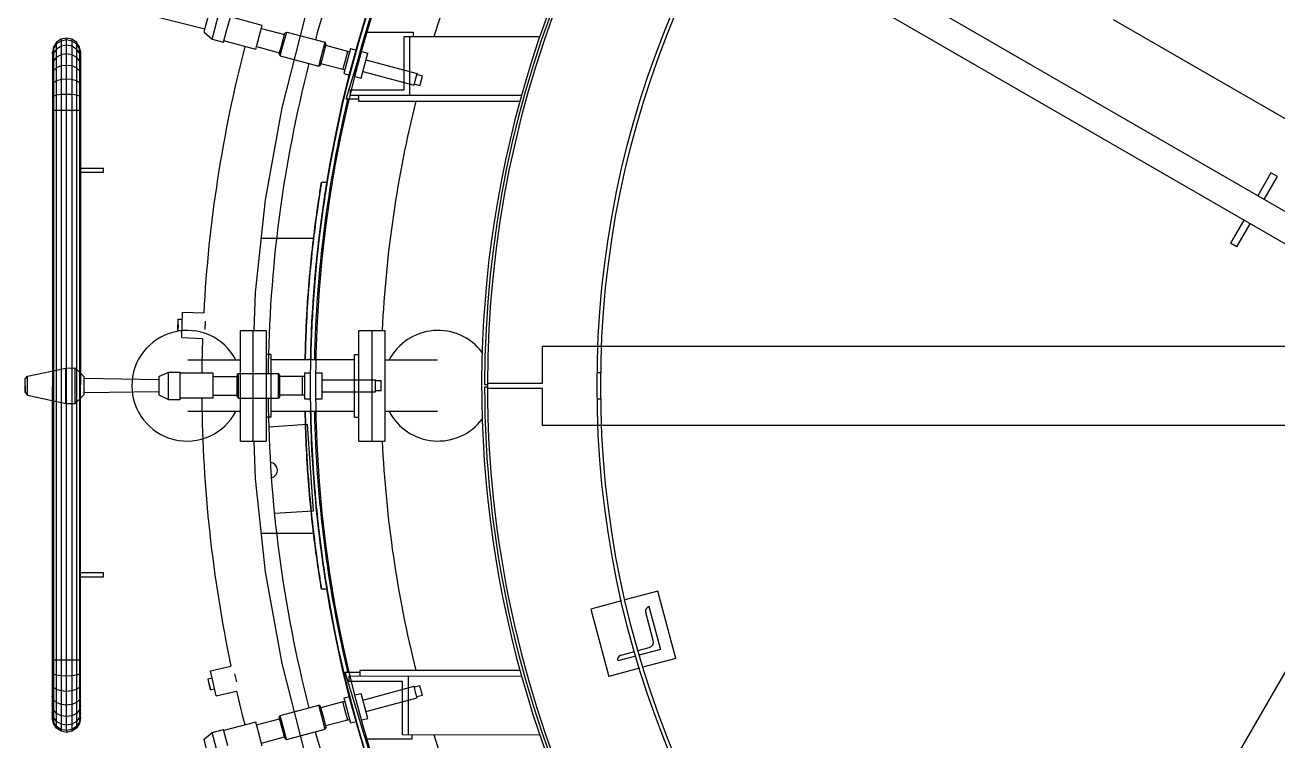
# Model space of a CAD drawing. Header units: metres. Extents: x 0 to 63075, y 0 to 44550.
# Drawn here: x 50992.1 to 51316.1, y 40279 to 40464.1 of the extents above; entities that cross this region are included whole.
import ezdxf

# ---------------------------------------------------------------- set-up
doc = ezdxf.new("R2010")
doc.units = ezdxf.units.M
doc.header["$LTSCALE"] = 75
for name, color, linetype in [('GSB', 7, 'Continuous'), ('ML6', 1, 'Continuous'), ('SL1', 8, 'Continuous')]:
    doc.layers.add(name, color=color, linetype=linetype)

# ---------------------------------------------------------------- blocks, each defined once
blk = doc.blocks.new('A$C6bae614f')
at = {"layer": 'SL1'}
for p, q in [((356122.6, 43825.8), (354953.7, 44500.7)), ((356098.5, 43783.9), (354929.5, 44458.9)), ((354038.6, 44269.1), (353914.3, 44300.2)), ((354040.3, 44275.3), (354045.4, 44294.3)), ((354055.9, 44269.2), (354063.5, 44297.4)), ((354075.5, 44263.9), (354083.1, 44292.1)), ((354137.5, 44275.3), (354082.6, 44290.2)), ((354171.8, 44133.2), (354211.5, 44288.8)), ((355602.9, 44285.6), (356053.3, 44025.6)), ((354037.2, 44263.7), (354040.3, 44275.3)), ((354037.2, 44263.7), (354051.3, 44251.9)), ((354051.3, 44251.9), (354055.9, 44269.2)), ((354070.9, 44246.7), (354075.5, 44263.9)), ((354130.6, 44249.7), (354137.5, 44275.3)), ((354136.2, 44270.3), (354175.8, 44259.7)), ((354170.4, 44239.7), (354176.3, 44261.9)), ((354172.6, 44238.4), (354179.5, 44264)), ((354176.3, 44261.9), (354179.5, 44264)), ((354179.5, 44264), (354245.9, 44246.3)), ((354282.2, 44148.6), (354317.2, 44263.6)), ((354317.2, 44263.6), (354397.2, 44263.6)), ((354381.7, 44164.2), (354381.7, 44256.2)), ((354381.7, 44256.2), (354615.5, 44256.2)), ((354391.2, 44256.2), (354391.2, 44154.6)), ((354397.2, 44263.6), (354397.2, 44256.2)), ((353777.8, 44238.4), (353776, 44229.1)), ((353777.8, 44235.7), (353776, 44226.6)), ((353783.1, 44246.3), (353777.8, 44238.4)), ((353783.1, 44243.4), (353777.8, 44235.7)), ((353777.8, 44238.4), (353777.8, 43073.2)), ((353783.1, 44234.7), (353777.8, 44227.6)), ((353791, 44251.6), (353783.1, 44246.3)), ((353791, 44248.5), (353783.1, 44243.4)), ((353783.1, 43068.2), (353783.1, 44246.3)), ((353791, 44239.5), (353783.1, 44234.7)), ((353800.4, 44253.5), (353791, 44251.6)), ((353791, 44251.6), (353791, 43060)), ((353800.4, 44250.3), (353791, 44248.5)), ((353800.4, 44241.1), (353791, 44239.5)), ((353800.3, 43061.2), (353800.4, 44253.5)), ((353809.7, 44251.6), (353800.4, 44253.5)), ((353809.7, 44248.5), (353800.4, 44250.3)), ((353809.7, 44239.5), (353800.4, 44241.1)), ((353817.6, 44246.3), (353809.7, 44251.6)), ((353809.7, 44251.6), (353809.7, 43060)), ((353817.6, 44243.4), (353809.7, 44248.5)), ((353817.6, 44234.7), (353809.7, 44239.5)), ((353822.9, 44238.4), (353817.6, 44246.3)), ((353817.6, 44246.3), (353817.6, 43065.2)), ((353822.9, 44235.7), (353817.6, 44243.4)), ((353822.9, 44227.6), (353817.6, 44234.7)), ((353824.8, 44229.1), (353822.9, 44238.4)), ((353822.9, 44235.7), (353822.9, 44238.4)), ((353824.8, 44226.6), (353822.9, 44235.7)), ((353822.9, 44227.6), (353822.9, 44235.7)), ((354051.3, 44251.9), (354070.9, 44246.7)), ((354126.4, 44234.1), (354071.4, 44248.6)), ((354126.4, 44234.1), (354130.6, 44249.7)), ((354127.8, 44239), (354130.9, 44250.9)), ((354127.8, 44239), (354167.4, 44228.4)), ((354166.8, 44226.2), (354170.4, 44239.7)), ((354168.4, 44222.8), (354172.6, 44238.4)), ((354239, 44220.7), (354245.9, 44246.3)), ((354241.6, 44220.7), (354247.5, 44242.9)), ((354247.5, 44242.9), (354245.9, 44246.3)), ((354284.8, 44230.5), (354246.9, 44240.7)), ((354289.7, 44235.4), (354278.2, 44192.5)), ((354289.7, 44235.4), (354299.5, 44232.8)), ((353776, 44226.6), (353775.9, 43082.5)), ((353776, 44226.6), (353776, 44229.1)), ((353777.8, 44227.6), (353776, 44219.2)), ((353777.8, 44214.6), (353776, 44207.3)), ((353783.1, 44220.7), (353777.8, 44214.6)), ((353791, 44224.9), (353783.1, 44220.7)), ((353800.4, 44226.3), (353791, 44224.9)), ((353809.7, 44224.9), (353800.4, 44226.3)), ((353817.6, 44220.7), (353809.7, 44224.9)), ((353822.9, 44214.6), (353817.6, 44220.7)), ((353822.9, 44227.6), (353822.9, 43073.2)), ((353824.8, 44219.2), (353822.9, 44227.6)), ((353824.8, 44207.3), (353822.9, 44214.6)), ((353824.7, 43082.5), (353824.8, 44229.1)), ((354166.8, 44226.2), (354168.4, 44222.8)), ((354168.4, 44222.8), (354234.8, 44205)), ((354234.8, 44205), (354239, 44220.7)), ((354237.9, 44207.1), (354241.6, 44220.7)), ((354279.6, 44211.1), (354284.8, 44230.5)), ((354288.1, 44229.4), (354284.8, 44230.5)), ((354307.7, 44184.6), (354319.2, 44227.5)), ((354308.7, 44230.4), (354319.2, 44227.5)), ((354316.1, 44216), (354404.3, 44192.4)), ((353777.8, 44197.2), (353776, 44191.4)), ((353783.1, 44202.2), (353777.8, 44197.2)), ((353791, 44205.5), (353783.1, 44202.2)), ((353800.4, 44206.6), (353791, 44205.5)), ((353809.7, 44205.5), (353800.4, 44206.6)), ((353817.6, 44202.2), (353809.7, 44205.5)), ((353822.9, 44197.2), (353817.6, 44202.2)), ((353824.8, 44191.4), (353822.9, 44197.2)), ((354237.9, 44207.1), (354234.8, 44205)), ((354276.4, 44199.2), (354238.5, 44209.3)), ((354276.4, 44199.2), (354279.6, 44211.1)), ((354279.8, 44198.5), (354276.4, 44199.2)), ((354278.2, 44192.5), (354288, 44189.8)), ((354310.8, 44196.1), (354399, 44172.4)), ((354401, 44180), (354404.3, 44192.4)), ((354413.5, 44188), (354403.9, 44190.7)), ((353777.8, 44176.5), (353776, 44172.5)), ((353783.1, 44179.9), (353777.8, 44176.5)), ((353791, 44182.2), (353783.1, 44179.9)), ((353800.4, 44183), (353791, 44182.2)), ((353809.7, 44182.2), (353800.4, 44183)), ((353817.6, 44179.9), (353809.7, 44182.2)), ((353822.9, 44176.5), (353817.6, 44179.9)), ((353824.8, 44172.5), (353822.9, 44176.5)), ((354297.1, 44187.4), (354307.7, 44184.6)), ((354399, 44172.4), (354401, 44180)), ((354409.1, 44171.6), (354399.4, 44174.1)), ((354409.1, 44171.6), (354410.8, 44177.8)), ((354410.8, 44177.8), (354413.5, 44188)), ((353777.8, 44153.4), (353776, 44151.3)), ((353783.1, 44155.2), (353777.8, 44153.4)), ((353791, 44156.3), (353783.1, 44155.2)), ((353800.4, 44156.7), (353791, 44156.3)), ((353809.7, 44156.3), (353800.4, 44156.7)), ((353817.6, 44155.2), (353809.7, 44156.3)), ((353822.9, 44153.4), (353817.6, 44155.2)), ((353824.8, 44151.3), (353822.9, 44153.4)), ((354303.1, 44148.6), (354282.2, 44148.6)), ((354289.6, 44154.6), (354289.6, 44164.2)), ((354289.6, 44164.2), (354381.7, 44164.2)), ((354583.9, 44154.6), (354289.6, 44154.6)), ((354303.1, 44154.6), (354303.1, 44145.1)), ((353824.8, 44129.1), (353776, 44129.1)), ((354143.3, 43975.1), (354171.8, 44133.2)), ((354303.1, 44145.1), (354581.3, 44145.1)), ((353863.9, 44029.1), (353824.8, 44029.1)), ((353824.8, 44022.7), (353863.9, 44022.7)), ((353863.9, 44022.7), (353863.9, 44029.1)), ((355874.7, 44021.8), (355851.8, 43982.1)), ((355885.7, 44015.5), (355874.7, 44021.8)), ((354249, 44004.9), (354239.4, 44004.9)), ((355862.8, 43975.8), (355885.7, 44015.5)), ((354126.1, 43815.4), (354143.3, 43975.1)), ((355827.7, 43940.3), (355804.7, 43900.6)), ((355815.7, 43894.2), (355838.7, 43933.9)), ((354235.5, 43909.9), (354235.5, 43909.9)), ((354136.2, 43908.9), (354225.8, 43908.9)), ((355815.7, 43894.2), (355804.7, 43900.6)), ((354123.8, 43750.2), (354126.1, 43815.4)), ((353998.7, 43737.7), (354000.2, 43781.7)), ((354000.2, 43781.7), (354036.6, 43780.4)), ((353992.1, 43750.3), (353992.8, 43769.6)), ((353992.4, 43760), (353992.1, 43750.3)), ((353992.4, 43760), (353992.8, 43769.6)), ((353992.8, 43769.6), (353999.8, 43769.4)), ((354039.2, 43751.7), (354039.7, 43766)), ((353992.1, 43750.3), (353999.1, 43750)), ((353998.7, 43737.7), (354034.6, 43736.5)), ((354099.7, 43559.7), (354099.7, 43750.2)), ((354099.7, 43750.2), (354144.4, 43750.2)), ((354122, 43559.7), (354122, 43750.2)), ((354144.4, 43750.2), (354144.4, 43559.7)), ((354304, 43750.1), (354348.7, 43750.1)), ((354304, 43559.6), (354304, 43750.1)), ((354326.3, 43750.1), (354326.3, 43559.6)), ((354348.7, 43750.1), (354348.7, 43559.6)), ((354620.3, 43723.1), (356078.2, 43723.1)), ((354620.3, 43659.6), (354620.3, 43723.1)), ((354009.4, 43699.4), (354099.7, 43699.4)), ((354152.2, 43708.9), (354144.4, 43708.9)), ((354152.2, 43708.9), (354152.2, 43601)), ((354296.2, 43699.3), (354152.2, 43699.4)), ((354296.2, 43600.9), (354296.2, 43708.8)), ((354296.2, 43708.8), (354304, 43708.8)), ((354348.7, 43699.3), (354439, 43699.3)), ((353733.3, 43671.2), (353799.2, 43685.4)), ((353799.2, 43685.4), (353815, 43685.5)), ((353799.2, 43647.5), (353799.2, 43685.4)), ((353815, 43647.5), (353815, 43685.5)), ((353831, 43670), (353815, 43685.5)), ((353959.1, 43670.7), (353975.8, 43678.4)), ((353975.8, 43649.2), (353975.8, 43678.4)), ((353975.8, 43678.4), (353996.1, 43678.4)), ((353996.1, 43649.2), (353996.1, 43678.4)), ((354053, 43676.3), (353996.1, 43676.4)), ((354053, 43649.7), (354053, 43676.3)), ((354094, 43673.4), (354096.5, 43676.2)), ((354094, 43650.4), (354094, 43673.4)), ((354096.5, 43649.7), (354096.5, 43676.2)), ((354096.5, 43676.2), (354165.2, 43676.2)), ((354165.2, 43649.7), (354165.2, 43676.2)), ((354167.6, 43673.4), (354165.2, 43676.2)), ((354167.6, 43650.4), (354167.6, 43673.4)), ((354210.3, 43677.1), (354210.3, 43632.6)), ((354210.3, 43677.1), (354220.5, 43677.1)), ((354230, 43677.1), (354240.8, 43677.1)), ((354240.8, 43632.6), (354240.8, 43677.1)), ((354720.5, 43677.4), (354714.1, 43677.4)), ((353729, 43654.9), (353729.3, 43666.6)), ((353729, 43654.9), (353729.3, 43643.2)), ((353729.3, 43666.6), (353733.3, 43671.2)), ((353729.3, 43652.1), (353729.3, 43666.6)), ((353729.3, 43643.2), (353729.3, 43652.1)), ((353733.3, 43651), (353733.3, 43671.2)), ((353733.3, 43638.6), (353733.3, 43651)), ((353831, 43651.3), (353831, 43670)), ((353959.1, 43665.1), (353831, 43667.2)), ((353831, 43639.8), (353831, 43651.3)), ((353959.1, 43670.7), (353959.1, 43651.1)), ((353959.1, 43651.1), (353959.1, 43639.1)), ((354053, 43671.1), (354094, 43671.1)), ((354053, 43633.6), (354053, 43651)), ((354206.8, 43671.1), (354167.6, 43671.1)), ((354206.8, 43651), (354206.8, 43671.1)), ((354210.3, 43670.9), (354206.8, 43671.1)), ((354206.8, 43638.7), (354206.8, 43651)), ((354240.8, 43665.2), (354332.2, 43665.2)), ((354332.2, 43652.4), (354332.2, 43665.2)), ((354342.2, 43663.4), (354332.2, 43663.5)), ((354332.2, 43644.6), (354332.2, 43652.4)), ((354342.2, 43652.8), (354342.2, 43663.4)), ((354342.2, 43646.4), (354342.2, 43652.8)), ((354520.3, 43657.3), (354525.1, 43657.3)), ((354525.1, 43652.5), (354520.3, 43652.5)), ((354525.1, 43659.6), (354525.1, 43650.1)), ((354525.1, 43659.6), (354620.3, 43659.6)), ((353729.3, 43643.2), (353733.3, 43638.6)), ((353733.3, 43638.6), (353799.2, 43624.4)), ((353799.2, 43624.4), (353799.2, 43647.5)), ((353815, 43624.4), (353815, 43647.5)), ((353831, 43639.8), (353815, 43624.4)), ((353959.1, 43644.7), (353831, 43642.6)), ((353959.1, 43639.1), (353975.8, 43631.4)), ((353975.8, 43631.4), (353975.8, 43649.2)), ((353975.8, 43631.4), (353996.1, 43631.4)), ((353996.1, 43631.4), (353996.1, 43649.2)), ((354053, 43633.6), (353996.1, 43633.4)), ((354053, 43638.7), (354094, 43638.7)), ((354094, 43636.4), (354094, 43650.4)), ((354094, 43636.4), (354096.5, 43633.6)), ((354096.5, 43633.6), (354096.5, 43649.7)), ((354096.5, 43633.6), (354165.2, 43633.6)), ((354165.2, 43633.6), (354165.2, 43649.7)), ((354167.6, 43636.4), (354165.2, 43633.6)), ((354167.6, 43636.4), (354167.6, 43650.4)), ((354206.8, 43638.7), (354167.6, 43638.7)), ((354210.3, 43638.9), (354206.8, 43638.7)), ((354210.3, 43632.6), (354220.5, 43632.6)), ((354230, 43632.6), (354240.8, 43632.6)), ((354240.8, 43644.6), (354332.2, 43644.6)), ((354342.2, 43646.4), (354332.2, 43646.3)), ((354620.3, 43650.1), (354525.1, 43650.1)), ((354620.3, 43586.6), (354620.3, 43650.1)), ((354714.1, 43632.4), (354720.5, 43632.4)), ((353799.2, 43624.4), (353815, 43624.4)), ((354099.7, 43610.5), (354009.4, 43610.5)), ((354296.2, 43610.4), (354152.2, 43610.5)), ((354439, 43610.4), (354348.7, 43610.4)), ((354152.2, 43601), (354144.4, 43601)), ((354148.6, 43584.4), (354215, 43588.8)), ((354215, 43588.8), (354224.9, 43439.1)), ((354296.2, 43600.9), (354304, 43600.9)), ((356078.2, 43586.6), (354620.3, 43586.6)), ((354099.7, 43559.7), (354144.4, 43559.7)), ((354126.1, 43494.4), (354123.8, 43559.7)), ((354304, 43559.6), (354348.7, 43559.6)), ((354143.3, 43334.7), (354126.1, 43494.4)), ((354224.9, 43439.1), (354158.4, 43434.8)), ((354136.1, 43400.9), (354225.8, 43400.9)), ((354235.5, 43399.9), (354235.5, 43399.9)), ((353863.9, 43332.5), (353824.8, 43332.5)), ((353863.9, 43326.1), (353863.9, 43332.5)), ((354171.8, 43176.6), (354143.3, 43334.7)), ((355999.2, 43335.8), (355409.1, 42313.8)), ((353824.8, 43326.1), (353863.9, 43326.1)), ((354249, 43304.9), (354239.4, 43304.9)), ((354755.9, 43284.4), (354703.1, 43270.3)), ((354819, 43301.3), (354762.1, 43286.1)), ((354850, 43185.4), (354819, 43301.3)), ((354703.1, 43270.3), (354734.1, 43154.3)), ((354810.8, 43216.2), (354797.8, 43264.7)), ((354803.5, 43274.5), (354823.2, 43200.9)), ((354784.6, 43198.8), (354803.8, 43204)), ((354823.2, 43200.9), (354786.8, 43191.1)), ((353822.9, 43182.5), (353775.9, 43182.5)), ((353824.7, 43182.5), (353822.9, 43182.5)), ((354211.5, 43021), (354171.8, 43176.6)), ((354780.7, 43189.5), (354749.6, 43181.2)), ((354755.3, 43191), (354778.5, 43197.2)), ((354850, 43185.4), (354793.1, 43170.2)), ((353777.8, 43158.2), (353775.9, 43160.2)), ((353783.1, 43156.4), (353777.8, 43158.2)), ((353791, 43155.2), (353783.1, 43156.4)), ((353800.3, 43154.8), (353791, 43155.2)), ((353809.7, 43155.2), (353800.3, 43154.8)), ((353817.6, 43156.4), (353809.7, 43155.2)), ((353822.9, 43158.2), (353817.6, 43156.4)), ((353824.7, 43160.2), (353822.9, 43158.2)), ((354048.1, 43163.9), (354083.6, 43172.1)), ((354058, 43121.1), (354048.1, 43163.9)), ((354093.6, 43145), (354090.3, 43159)), ((354315, 43046.5), (354280, 43161.5)), ((354280, 43161.5), (354305.3, 43161.5)), ((354287.1, 43155.2), (354583.9, 43155.1)), ((354287.1, 43145.6), (354287.1, 43155.2)), ((354305.3, 43164.7), (354305.3, 43155.2)), ((354581.3, 43164.7), (354305.3, 43164.7)), ((354388.7, 43155.2), (354388.7, 43053.6)), ((354787, 43168.5), (354734.1, 43154.3)), ((353777.8, 43135.1), (353775.9, 43139.1)), ((353783.1, 43131.6), (353777.8, 43135.1)), ((353822.9, 43135.1), (353817.6, 43131.6)), ((353822.9, 43135.1), (353824.7, 43139.1)), ((354044.1, 43150.4), (354050.9, 43151.9)), ((354048.5, 43131.5), (354044.1, 43150.4)), ((354046.2, 43140.9), (354044.1, 43150.4)), ((354046.2, 43140.9), (354048.5, 43131.5)), ((354048.5, 43131.5), (354055.3, 43133.1)), ((354379.2, 43145.6), (354287.1, 43145.6)), ((354310.7, 43113.7), (354398.9, 43137.4)), ((354379.2, 43053.6), (354379.2, 43145.6)), ((354402.2, 43125), (354398.9, 43137.4)), ((354409.1, 43138.1), (354399.4, 43135.6)), ((354411.8, 43128), (354409.1, 43138.1)), ((353777.8, 43114.3), (353775.9, 43120.1)), ((353783.1, 43109.4), (353777.8, 43114.3)), ((353791, 43129.3), (353783.1, 43131.6)), ((353800.3, 43128.5), (353791, 43129.3)), ((353809.7, 43129.3), (353800.3, 43128.5)), ((353817.6, 43131.6), (353809.7, 43129.3)), ((353822.9, 43114.3), (353817.6, 43109.4)), ((353822.9, 43126), (353824.7, 43120.1)), ((353824.7, 43120.1), (353822.9, 43114.3)), ((354058, 43121.1), (354093.1, 43129.2)), ((354278.2, 43117.3), (354287.9, 43120)), ((354278.2, 43117.3), (354289.7, 43074.4)), ((354297.1, 43122.4), (354307.6, 43125.2)), ((354319.1, 43082.2), (354307.6, 43125.2)), ((354316.1, 43093.8), (354404.3, 43117.4)), ((354404.3, 43117.4), (354402.2, 43125)), ((354413.5, 43121.8), (354403.8, 43119.1)), ((354413.5, 43121.8), (354411.8, 43128)), ((353777.8, 43097), (353775.9, 43104.3)), ((353777.8, 43084), (353775.9, 43092.4)), ((353783.1, 43090.8), (353777.8, 43097)), ((353791, 43106.1), (353783.1, 43109.4)), ((353791, 43086.7), (353783.1, 43090.8)), ((353800.3, 43104.9), (353791, 43106.1)), ((353809.7, 43106.1), (353800.3, 43104.9)), ((353817.6, 43109.4), (353809.7, 43106.1)), ((353817.6, 43090.8), (353809.7, 43086.7)), ((353822.9, 43097), (353817.6, 43090.8)), ((353824.7, 43104.3), (353822.9, 43097)), ((353824.7, 43092.4), (353822.9, 43084)), ((354168.4, 43087), (354234.8, 43104.8)), ((354241.6, 43079.2), (354234.8, 43104.8)), ((354237.9, 43102.7), (354234.8, 43104.8)), ((354243.8, 43080.5), (354237.9, 43102.7)), ((354276.4, 43110.6), (354238.5, 43100.5)), ((354279.8, 43111.3), (354276.4, 43110.6)), ((354281.6, 43091.2), (354276.4, 43110.6)), ((354284.7, 43079.3), (354281.6, 43091.2)), ((353777.8, 43075.9), (353775.9, 43085)), ((353777.8, 43073.2), (353775.9, 43082.5)), ((353783.1, 43076.9), (353777.8, 43084)), ((353783.1, 43068.2), (353777.8, 43075.9)), ((353783.1, 43065.2), (353777.8, 43073.2)), ((353791, 43072.1), (353783.1, 43076.9)), ((353800.3, 43085.2), (353791, 43086.7)), ((353800.3, 43070.4), (353791, 43072.1)), ((353809.7, 43086.7), (353800.3, 43085.2)), ((353809.7, 43072.1), (353800.3, 43070.4)), ((353817.6, 43076.9), (353809.7, 43072.1)), ((353822.9, 43084), (353817.6, 43076.9)), ((353822.9, 43075.9), (353817.6, 43068.2)), ((353822.9, 43073.2), (353817.6, 43065.2)), ((353824.7, 43085), (353822.9, 43075.9)), ((353824.7, 43082.5), (353822.9, 43073.2)), ((354126.4, 43075.7), (354071.4, 43061.2)), ((354133.3, 43050.1), (354126.4, 43075.7)), ((354127.7, 43070.8), (354167.3, 43081.4)), ((354166.7, 43083.6), (354168.4, 43087)), ((354172.7, 43061.4), (354166.7, 43083.6)), ((354175.3, 43061.4), (354168.4, 43087)), ((354245.8, 43063.5), (354241.6, 43079.2)), ((354247.5, 43066.9), (354243.8, 43080.5)), ((354284.7, 43079.3), (354246.9, 43069.1)), ((354288.1, 43080.4), (354284.7, 43079.3)), ((354289.7, 43074.4), (354299.5, 43077)), ((354308.6, 43079.4), (354319.1, 43082.2)), ((353791, 43063), (353783.1, 43068.2)), ((353783.1, 43068.2), (353783.1, 43065.2)), ((353791, 43060), (353783.1, 43065.2)), ((353800.3, 43061.2), (353791, 43063)), ((353800.3, 43058.1), (353791, 43060)), ((353809.7, 43063), (353800.3, 43061.2)), ((353800.3, 43061.2), (353800.3, 43058.1)), ((353809.7, 43060), (353800.3, 43058.1)), ((353817.6, 43068.2), (353809.7, 43063)), ((353817.6, 43065.2), (353809.7, 43060)), ((354037.2, 43046.1), (354051.2, 43057.9)), ((354051.2, 43057.9), (354070.9, 43063.1)), ((354058.8, 43029.6), (354051.2, 43057.9)), ((354078.4, 43034.9), (354070.9, 43063.1)), ((354137.4, 43034.5), (354132.9, 43051.3)), ((354136.1, 43039.5), (354175.7, 43050.1)), ((354176.3, 43047.9), (354172.7, 43061.4)), ((354179.4, 43045.8), (354175.3, 43061.4)), ((354176.3, 43047.9), (354179.4, 43045.8)), ((354179.4, 43045.8), (354245.8, 43063.5)), ((354247.5, 43066.9), (354245.8, 43063.5)), ((354615.5, 43053.5), (354379.2, 43053.6)), ((354395, 43053.6), (354395, 43046.5)), ((354042.2, 43027.1), (354037.2, 43046.1)), ((354395, 43046.5), (354315, 43046.5))]:
    blk.add_line(p, q, dxfattribs=at)
for radius in [2150, 2140.5, 1656.3, 1650]:
    blk.add_circle((356370.3, 43654.8), radius, dxfattribs=at)
for centre, radius, start, end in [((356370.3, 43654.8), 2150, 350.9962, 178.8135), ((356370.3, 43654.8), 2143.5, 76.4192, 165.5738), ((356370.3, 43654.8), 2028.5, 107.5242, 162.754), ((356370.3, 43654.8), 1855, 312.7636, 227.9089), ((356370.3, 43654.8), 1850, 90.0718, 179.9244), ((356370.3, 43654.8), 1845.2, 90.072, 179.9242), ((356370.3, 43654.8), 2222.8, 159.4626, 164.448), ((356370.3, 43654.8), 2337.1, 165.5228, 176.9194), ((356370.3, 43654.8), 2222.8, 165.5482, 179.448), ((356370.3, 43654.8), 2143.5, 166.6809, 178.8099), ((356370.3, 43654.8), 2028.5, 166.0134, 177.3068), ((356326.6, 43659.3), 2106, 173.455, 173.8659), ((354008, 43654.9), 95.2, 27.8163, 332.18), ((354440.3, 43654.9), 95.2, 37.1746, 152.18), ((356370.3, 43654.8), 2337.1, 177.9981, 179.4734), ((356370.3, 43654.8), 1850, 180.0718, 228.0807), ((356370.3, 43654.8), 1845.2, 180.072, 228.2456), ((356370.3, 43654.8), 2337.1, 180.5228, 191.9194), ((356370.3, 43654.8), 2222.8, 180.5482, 194.448), ((356370.3, 43654.8), 2150, 181.1828, 219.8108), ((356373.8, 43654.6), 2153.5, 181.1739, 182.0069), ((356370.3, 43654.8), 2143.5, 181.1864, 193.3057), ((354440.3, 43654.9), 95.2, 207.8163, 322.8217), ((356370.3, 43654.8), 2028.5, 182.6895, 193.9828), ((354150.1, 43509.4), 13.5, 283.0872, 84.409), ((355580, 43527.7), 1349.5, 189.2287, 189.5035), ((354805.6, 43266.8), 8, 104.9981, 194.9981), ((354801.2, 43213.6), 10, 284.9981, 14.9981), ((354757.3, 43183.2), 8, 104.9981, 194.9981), ((356370.3, 43654.8), 2337.1, 192.9981, 194.4734), ((356370.3, 43654.8), 2222.8, 195.5482, 209.448), ((356370.3, 43654.8), 2143.5, 196.3021, 219.9557), ((356370.3, 43654.8), 2028.5, 197.2423, 222.7348)]:
    blk.add_arc(centre, radius, start, end, dxfattribs=at)
for points, knots in [([(354238.1, 43997.1), (354238.8, 44001.1), (354239.2, 44003.6), (354239.3, 44004.5), (354239.4, 44004.8), (354239.4, 44004.9), (354239.4, 44004.9), (354239.5, 44005.4), (354238, 43996.5), (354235.3, 43978.7), (354233.9, 43969.8), (354232.3, 43958.7), (354230.5, 43945.8), (354228.8, 43932.9), (354226.9, 43918.1), (354225.1, 43902.4), (354222.4, 43879.3), (354219.6, 43851.3), (354217.2, 43820.6), (354215.6, 43800.1), (354214.2, 43778.4), (354213.2, 43756.1), (354212.3, 43737.4), (354211.7, 43718.3), (354211.3, 43699.3)], [0.1495705, 0.1495705, 0.1495705, 0.1495705, 0.1827785, 0.1827785, 0.1827785, 0.192816, 0.192816, 0.192816, 0.2702472, 0.2702472, 0.2702472, 0.3089628, 0.3089628, 0.3089628, 0.3476784, 0.3476784, 0.3476784, 0.404803, 0.404803, 0.404803, 0.442886, 0.442886, 0.442886, 0.474831, 0.474831, 0.474831, 0.474831]), ([(354211.3, 43699.3), (354211.7, 43718.3), (354212.3, 43737.4), (354213.2, 43756.1), (354214.5, 43784), (354216.3, 43811), (354218.4, 43835.7), (354220.1, 43855.6), (354221.9, 43873.9), (354223.7, 43890.3), (354224.2, 43894.4), (354224.6, 43898.4), (354225.1, 43902.3), (354227.8, 43926.1), (354230.7, 43947.3), (354233.1, 43963.8), (354235.1, 43977.5), (354236.7, 43988), (354237.8, 43994.9), (354238.7, 44000.3), (354239.2, 44003.5), (354239.3, 44004.5), (354239.4, 44004.8), (354239.4, 44004.9), (354239.4, 44004.9), (354239.5, 44005.1), (354239, 44002.5), (354238.2, 43997.2)], [0.5252527, 0.5252527, 0.5252527, 0.5252527, 0.5571563, 0.5571563, 0.5571563, 0.604762, 0.604762, 0.604762, 0.6428465, 0.6428465, 0.6428465, 0.6523676, 0.6523676, 0.6523676, 0.7104433, 0.7104433, 0.7104433, 0.7588397, 0.7588397, 0.7588397, 0.7975568, 0.7975568, 0.7975568, 0.8072361, 0.8072361, 0.8072361, 0.8504878, 0.8504878, 0.8504878, 0.8504878]), ([(354249, 44004.9), (354249.2, 44005.4), (354247.6, 43996.5), (354244.9, 43978.7), (354243.5, 43969.8), (354241.9, 43958.7), (354240.1, 43945.8), (354238.4, 43932.9), (354236.5, 43918.1), (354234.6, 43902.4), (354231.9, 43879.3), (354229.1, 43851.3), (354226.7, 43820.6), (354225.1, 43800.1), (354223.7, 43778.4), (354222.7, 43756.1), (354221.8, 43737.4), (354221.2, 43718.3), (354220.8, 43699.3)], [0.1942602, 0.1942602, 0.1942602, 0.1942602, 0.2713351, 0.2713351, 0.2713351, 0.3098671, 0.3098671, 0.3098671, 0.3483992, 0.3483992, 0.3483992, 0.4052538, 0.4052538, 0.4052538, 0.4431569, 0.4431569, 0.4431569, 0.4749507, 0.4749507, 0.4749507, 0.4749507]), ([(354235.5, 43909.9), (354237.9, 43929.9), (354240.3, 43947.7), (354242.4, 43962.2), (354244.1, 43973.5), (354245.5, 43982.8), (354246.6, 43989.6), (354247, 43992.2), (354247.3, 43994.5), (354247.7, 43996.4)], [0.0430691, 0.0430691, 0.0430691, 0.0430691, 0.0943598, 0.0943598, 0.0943598, 0.1343243, 0.1343243, 0.1343243, 0.1492904, 0.1492904, 0.1492904, 0.1492904]), ([(354246.7, 43990.7), (354246.2, 43987), (354245.5, 43982.6), (354244.7, 43977.6), (354243.3, 43968.4), (354241.6, 43957), (354239.8, 43943.8), (354238.4, 43933.5), (354237, 43922.1), (354235.5, 43909.9)], [0.86365716, 0.86365716, 0.86365716, 0.86365716, 0.88570976, 0.88570976, 0.88570976, 0.92567558, 0.92567558, 0.92567558, 0.9570304, 0.9570304, 0.9570304, 0.9570304]), ([(354220.8, 43699.3), (354221.2, 43718.3), (354221.8, 43737.4), (354222.7, 43756.1), (354224, 43784), (354225.9, 43811), (354228, 43835.7), (354229.6, 43855.6), (354231.5, 43873.9), (354233.3, 43890.3), (354233.7, 43894.4), (354234.2, 43898.4), (354234.6, 43902.3), (354235.4, 43909), (354236.2, 43915.4), (354237, 43921.6)], [0.5251318, 0.5251318, 0.5251318, 0.5251318, 0.5568841, 0.5568841, 0.5568841, 0.6042645, 0.6042645, 0.6042645, 0.6421689, 0.6421689, 0.6421689, 0.651645, 0.651645, 0.651645, 0.6677782, 0.6677782, 0.6677782, 0.6677782]), ([(354229.9, 43857.9), (354229.3, 43850.6), (354228.6, 43842.8), (354227.9, 43834.6), (354226.4, 43817.7), (354225, 43797.5), (354223.7, 43775.2), (354222.9, 43760.3), (354222.1, 43744.5), (354221.6, 43728.3), (354221.3, 43718.8), (354221, 43709.1), (354220.8, 43699.3)], [162.031836, 162.031836, 162.031836, 162.031836, 197.059291, 197.059291, 197.059291, 268.952645, 268.952645, 268.952645, 316.881547, 316.881547, 316.881547, 345.189393, 345.189393, 345.189393, 345.189393]), ([(354221.7, 43730.2), (354221.9, 43737.5), (354222.2, 43744.8), (354222.5, 43751.8), (354223.2, 43767.4), (354224.1, 43782.4), (354225, 43796.2), (354225.9, 43810), (354226.9, 43822.6), (354227.8, 43833.9), (354228.4, 43841.2), (354229, 43848.2), (354229.7, 43854.7)], [-1098.506815, -1098.506815, -1098.506815, -1098.506815, -1076.824016, -1076.824016, -1076.824016, -1029.083216, -1029.083216, -1029.083216, -981.342415, -981.342415, -981.342415, -950.193996, -950.193996, -950.193996, -950.193996]), ([(354211.3, 43610.4), (354211.7, 43591.5), (354212.3, 43572.4), (354213.2, 43553.7), (354214.5, 43525.8), (354216.3, 43498.8), (354218.4, 43474.1), (354220.1, 43454.2), (354221.9, 43435.9), (354223.7, 43419.5), (354224.2, 43415.4), (354224.6, 43411.4), (354225.1, 43407.5), (354227.8, 43383.6), (354230.7, 43362.5), (354233.1, 43346), (354235, 43332.3), (354236.7, 43321.8), (354237.8, 43314.9), (354238.6, 43309.5), (354239.2, 43306.3), (354239.3, 43305.2), (354239.4, 43305), (354239.4, 43304.8), (354239.4, 43304.8), (354239.4, 43304.8), (354239.1, 43306.7), (354238.5, 43310.5)], [0.5252327, 0.5252327, 0.5252327, 0.5252327, 0.5571351, 0.5571351, 0.5571351, 0.6047389, 0.6047389, 0.6047389, 0.6428219, 0.6428219, 0.6428219, 0.6523427, 0.6523427, 0.6523427, 0.7104161, 0.7104161, 0.7104161, 0.7588106, 0.7588106, 0.7588106, 0.7975262, 0.7975262, 0.7975262, 0.8072051, 0.8072051, 0.8072051, 0.8438551, 0.8438551, 0.8438551, 0.8438551]), ([(354238.5, 43310.5), (354238.9, 43307.7), (354239.2, 43306), (354239.3, 43305.2), (354239.4, 43304.9), (354239.4, 43304.8), (354239.4, 43304.8), (354239.4, 43304.7), (354238.6, 43309.4), (354237.1, 43319.4), (354235.7, 43327.7), (354233.9, 43339.7), (354231.8, 43354.7), (354230.1, 43366.7), (354228.3, 43380.6), (354226.4, 43395.7), (354226, 43399.4), (354225.5, 43403.2), (354225.1, 43407.2), (354222.4, 43430.5), (354219.6, 43458.4), (354217.2, 43489.2), (354215.6, 43509.7), (354214.2, 43531.4), (354213.2, 43553.7), (354212.3, 43572.4), (354211.7, 43591.5), (354211.3, 43610.4)], [0.1561868, 0.1561868, 0.1561868, 0.1561868, 0.1827852, 0.1827852, 0.1827852, 0.1928231, 0.1928231, 0.1928231, 0.2508987, 0.2508987, 0.2508987, 0.2992951, 0.2992951, 0.2992951, 0.3380123, 0.3380123, 0.3380123, 0.3476915, 0.3476915, 0.3476915, 0.4048183, 0.4048183, 0.4048183, 0.4429028, 0.4429028, 0.4429028, 0.4748491, 0.4748491, 0.4748491, 0.4748491]), ([(354245.9, 43324), (354244.7, 43332), (354243.1, 43342.4), (354241.3, 43355), (354239.6, 43367.1), (354237.8, 43381.1), (354235.9, 43396.2), (354235.5, 43400), (354235, 43403.9), (354234.6, 43407.8), (354231.9, 43431.2), (354229, 43459), (354226.7, 43489.7), (354225.1, 43510.1), (354223.7, 43531.8), (354222.7, 43554.1), (354221.8, 43572.7), (354221.2, 43591.6), (354220.8, 43610.4)], [0.2603615, 0.2603615, 0.2603615, 0.2603615, 0.3006055, 0.3006055, 0.3006055, 0.3392704, 0.3392704, 0.3392704, 0.3489366, 0.3489366, 0.3489366, 0.4055957, 0.4055957, 0.4055957, 0.4433685, 0.4433685, 0.4433685, 0.4749686, 0.4749686, 0.4749686, 0.4749686]), ([(354220.8, 43610.4), (354221.2, 43591.6), (354221.8, 43572.6), (354222.7, 43554), (354224, 43526.3), (354225.8, 43499.3), (354227.9, 43474.6), (354229.6, 43454.8), (354231.4, 43436.5), (354233.2, 43420.1), (354233.6, 43416), (354234.1, 43412), (354234.5, 43408.1), (354237.3, 43384.1), (354240.2, 43362.8), (354242.6, 43346.3), (354244.6, 43332.4), (354246.3, 43321.9), (354247.4, 43315), (354248.3, 43309.5), (354248.8, 43306.3), (354249, 43305.2), (354249, 43305), (354249, 43304.8), (354249, 43304.8), (354249, 43304.8), (354249, 43304.8), (354249, 43304.8)], [0.5251117, 0.5251117, 0.5251117, 0.5251117, 0.5566688, 0.5566688, 0.5566688, 0.6038831, 0.6038831, 0.6038831, 0.6416546, 0.6416546, 0.6416546, 0.6510975, 0.6510975, 0.6510975, 0.709093, 0.709093, 0.709093, 0.7574226, 0.7574226, 0.7574226, 0.7960862, 0.7960862, 0.7960862, 0.8057521, 0.8057521, 0.8057521, 0.8058694, 0.8058694, 0.8058694, 0.8058694]), ([(354221.2, 43594.7), (354221.5, 43582.1), (354222, 43569.7), (354222.5, 43557.6), (354223.3, 43541.9), (354224.1, 43526.9), (354225, 43513.1), (354225.9, 43499.2), (354226.9, 43486.5), (354227.9, 43475.2), (354228.5, 43467.9), (354229.1, 43460.8), (354229.7, 43454.3)], [447.662159, 447.662159, 447.662159, 447.662159, 484.632705, 484.632705, 484.632705, 532.561608, 532.561608, 532.561608, 580.49051, 580.49051, 580.49051, 611.763644, 611.763644, 611.763644, 611.763644]), ([(354218.7, 43470.9), (354218.6, 43472.3), (354218.4, 43473.8), (354218.3, 43475.2), (354217.1, 43489.3), (354215.9, 43506), (354214.8, 43524.2)], [978.977079, 978.977079, 978.977079, 978.977079, 985.188788, 985.188788, 985.188788, 1045.754281, 1045.754281, 1045.754281, 1045.754281])]:
    blk.add_open_spline(points, degree=3, knots=knots, dxfattribs=at)
blk = doc.blocks.new('zw$15D4')
at = {"layer": 'ML6', "xscale": 0.2502808837766805, "yscale": 0.2502808837766805, "zscale": 0.2502808837766805}
blk.add_blockref('A$C6bae614f', (-85544.74, -3177.34), dxfattribs=at)

msp = doc.modelspace()

# ---------------------------------------------------------------- block references
at = {"layer": 'GSB', "xscale": 0.6000000000000068, "yscale": 0.6000000000000068, "zscale": 0.6000000000000068}
msp.add_blockref('zw$15D4', (49200, 35721.63), dxfattribs=at)

doc.saveas('drawing.dxf')
